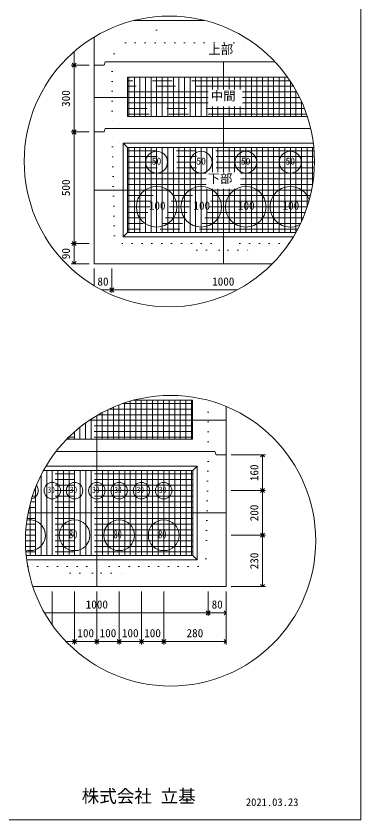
# Model space of a CAD drawing. Units: millimetres, scale not verified. Extents: x -4890 to 18490, y -2276 to 2276.
# Drawn here: x -2945 to -1830, y -1999 to 594 of the extents above; entities that cross this region are included whole.
import ezdxf
from ezdxf.enums import TextEntityAlignment as Align

# ---------------------------------------------------------------- set-up
doc = ezdxf.new("R2010")
doc.units = ezdxf.units.MM
doc.header["$LTSCALE"] = 10
for name, pattern in [('DASHED1', [1.8, 1.2, -0.6]), ('USER2', [50.8, 31.75, -6.35, 6.35, -6.35]), ('USER5', [3.185, 0.01, -3.175])]:
    doc.linetypes.add(name, pattern=pattern)
for name, color, linetype, lineweight in [('0-2_waku', 7, 'Continuous', 18), ('0-3_gaikei', 7, 'Continuous', 18), ('0-4_kakure', 7, 'DASHED1', 5), ('0-5_sunpou', 7, 'Continuous', 5), ('0-8_hole', 7, 'Continuous', 18), ('0-9_uchigawa', 6, 'Continuous', 18), ('0-E_文字１', 7, 'Continuous', 18), ('0-F_コア部分\u3000寸法補助線3', 150, 'USER2', 18), ('1-0_コア部分\u3000寸法補助線2', 150, 'USER2', 18), ('1-1_コア部分\u3000中心補助線', 1, 'Continuous', 18), ('1-2_コア部分\u3000寸法補助線', 7, 'USER2', 5), ('1-3_uchigawa2', 6, 'USER2', 18)]:
    doc.layers.add(name, color=color, linetype=linetype, lineweight=lineweight)
doc.styles.add('ＭＳ ゴシック', font='')
doc.styles.get('ＭＳ ゴシック').set_extended_font_data('MS Gothic')

# ---------------------------------------------------------------- blocks, each defined once
blk = doc.blocks.new('_Open90')
at = {"layer": '0-5_sunpou'}
blk.add_line((0, 0), (-1, 0), dxfattribs=at)
blk.add_lwpolyline([(-0.5, 0.5), (0, 0), (-0.5, -0.5)], dxfattribs=at)

msp = doc.modelspace()

# ---------------------------------------------------------------- linework, layer by layer
at = {"layer": '0-2_waku'}
for p in [(-1830.28, 2276.07), (-4890.28, -1998.93), (-4890.28, -1998.93), (-4890.28, -1998.93), (-4890.28, -1998.93)]:
    msp.add_line(p, (-1830.28, -1998.93), dxfattribs=at)
at = {"layer": '0-3_gaikei'}
for p, q in [((-2563.03, 580.43), (-2508.98, 580.43)), ((-2563.03, 580.43), (-2508.98, 580.43)), ((-2563.03, 580.43), (-2508.98, 580.43)), ((-2335.93, 580.43), (-2563.03, 580.43)), ((-2562.98, 580.43), (-2335.93, 580.43)), ((-2562.98, 580.43), (-2335.93, 580.43)), ((-2692.58, 436.43), (-2692.58, 526.44)), ((-2656.58, 447.23), (-2660.18, 436.43)), ((-2274.37, 447.23), (-2655.97, 447.23)), ((-2108.39, 447.23), (-2274.98, 447.23)), ((-2692.58, 436.43), (-2692.58, -204.37)), ((-2660.18, 436.43), (-2692.58, 436.43)), ((-2660.18, 436.43), (-2692.58, 436.43)), ((-2660.18, 220.43), (-2692.58, 220.43)), ((-2660.18, 220.43), (-2692.58, 220.43)), ((-2656.58, 231.23), (-2660.18, 220.43)), ((-2274.37, 231.23), (-2655.97, 231.23)), ((-1992.68, 231.23), (-2274.98, 231.23)), ((-2692.58, -204.37), (-2116.28, -204.37)), ((-2692.58, -204.37), (-2116.28, -204.37)), ((-2692.58, -204.37), (-2116.28, -204.37)), ((-2265.88, -1022.96), (-2265.88, -665.01)), ((-2301.88, -810.56), (-2298.28, -821.36)), ((-2265.88, -821.36), (-2298.28, -821.36))]:
    msp.add_line(p, q, dxfattribs=at)
for points in [[(-2890.19, -1246.16), (-2265.88, -1246.16), (-2265.88, -821.36)], [(-2881.05, -1246.16), (-2265.88, -1246.16), (-2265.88, -821.36)], [(-2301.88, -810.56), (-2683.48, -810.56), (-2815.55, -810.56)]]:
    msp.add_lwpolyline(points, dxfattribs=at)
at = {"layer": '0-4_kakure', "linetype": 'USER5', "lineweight": 18}
for p, q in [((-2490.98, 580.43), (-2490.98, 592.54)), ((-2490.98, 580.43), (-2490.98, 508.43)), ((-2627.17, 472.43), (-2591.17, 508.43)), ((-2591.17, 508.43), (-2178.89, 508.43)), ((-2627.17, 472.43), (-2634.37, 447.23)), ((-2634.37, 447.23), (-2634.37, 231.23)), ((-2626.94, -114.37), (-2634.37, 231.23)), ((-2626.94, -114.37), (-2601.19, -139.57)), ((-2601.19, -139.57), (-2274.37, -139.57)), ((-2360.77, -161.17), (-2382.37, -139.57)), ((-2062.73, -139.57), (-2274.37, -139.57)), ((-2187.97, -161.17), (-2166.37, -139.57)), ((-2360.77, -161.17), (-2288.77, -161.17)), ((-2288.77, -161.17), (-2285.89, -204.37)), ((-2259.97, -161.17), (-2262.85, -204.37)), ((-2259.97, -161.17), (-2187.97, -161.17)), ((-2323.48, -810.56), (-2323.48, -645.43)), ((-2323.48, -810.56), (-2330.91, -1156.16)), ((-2330.91, -1156.16), (-2356.66, -1181.36)), ((-2906.72, -1181.36), (-2683.48, -1181.36)), ((-2769.88, -1202.96), (-2791.48, -1181.36)), ((-2356.66, -1181.36), (-2683.48, -1181.36)), ((-2597.08, -1202.96), (-2575.48, -1181.36)), ((-2769.88, -1202.96), (-2697.88, -1202.96)), ((-2697.88, -1202.96), (-2695, -1246.16)), ((-2669.08, -1202.96), (-2671.96, -1246.16)), ((-2669.08, -1202.96), (-2597.08, -1202.96))]:
    msp.add_line(p, q, dxfattribs=at)
at = {"layer": '0-5_sunpou', "color": 150, "lineweight": 18}
for p, q in [((-2756.89, 479.54), (-2756.89, 449.39)), ((-2708.42, 436.43), (-2766.25, 436.43)), ((-2724.26, 436.43), (-2766.25, 436.43)), ((-2756.89, 423.47), (-2756.89, 233.39)), ((-2708.42, 220.43), (-2766.25, 220.43)), ((-2708.42, 220.43), (-2766.25, 220.43)), ((-2756.89, 207.47), (-2756.89, -126.61)), ((-2708.42, -139.57), (-2766.25, -139.57)), ((-2724.26, -139.57), (-2766.25, -139.57)), ((-2756.89, -152.53), (-2756.89, -191.41)), ((-2708.42, -204.37), (-2766.25, -204.37)), ((-2692.58, -220.21), (-2692.58, -275.42)), ((-2634.98, -220.21), (-2634.98, -298.27)), ((-2634.98, -220.21), (-2634.98, -298.27)), ((-2668.8, -288.91), (-2647.94, -288.91)), ((-2622.02, -288.91), (-2230.16, -288.91)), ((-2250.04, -821.36), (-2138.73, -821.36)), ((-2148.09, -834.32), (-2148.09, -923.6)), ((-2250.04, -936.56), (-2138.73, -936.56)), ((-2250.04, -936.56), (-2138.73, -936.56)), ((-2148.09, -949.52), (-2148.09, -1067.6)), ((-2250.04, -1080.56), (-2138.73, -1080.56)), ((-2250.04, -1080.56), (-2138.73, -1080.56)), ((-2148.09, -1093.52), (-2148.09, -1233.2)), ((-2827.48, -1262), (-2827.48, -1369.8)), ((-2755.48, -1262), (-2755.48, -1432.46)), ((-2755.48, -1262), (-2755.48, -1432.46)), ((-2683.48, -1262), (-2683.48, -1432.46)), ((-2683.48, -1262), (-2683.48, -1432.46)), ((-2611.48, -1262), (-2611.48, -1432.46)), ((-2611.48, -1262), (-2611.48, -1432.46)), ((-2539.48, -1262), (-2539.48, -1432.46)), ((-2539.48, -1262), (-2539.48, -1432.46)), ((-2467.48, -1262), (-2467.48, -1432.46)), ((-2467.48, -1262), (-2467.48, -1432.46)), ((-2323.48, -1262), (-2323.48, -1340.06)), ((-2323.48, -1262), (-2323.48, -1340.06)), ((-2265.88, -1262), (-2265.88, -1340.06)), ((-2265.88, -1262), (-2265.88, -1432.46)), ((-2250.04, -1246.16), (-2138.73, -1246.16)), ((-2852.45, -1330.7), (-2336.44, -1330.7)), ((-2310.52, -1330.7), (-2278.84, -1330.7)), ((-2783.34, -1423.1), (-2768.44, -1423.1)), ((-2742.52, -1423.1), (-2696.44, -1423.1)), ((-2670.52, -1423.1), (-2624.44, -1423.1)), ((-2598.52, -1423.1), (-2552.44, -1423.1)), ((-2526.52, -1423.1), (-2480.44, -1423.1)), ((-2454.52, -1423.1), (-2278.84, -1423.1))]:
    msp.add_line(p, q, dxfattribs=at)
for centre in [(-2449.48, 125.51), (-2445.27, -1098.21)]:
    msp.add_circle(centre, 468.88, dxfattribs=at)
at = {"layer": '0-8_hole'}
for centre, radius in [((-2490.37, 123.23), 35.28), ((-2346.37, 123.23), 35.28), ((-2202.37, 123.23), 35.28), ((-2058.37, 123.23), 35.28), ((-2490.37, -20.77), 65.52), ((-2346.37, -20.77), 65.52), ((-2202.37, -20.77), 65.52), ((-2827.48, -936.56), 26.64), ((-2755.48, -936.56), 26.64), ((-2683.48, -936.56), 26.64), ((-2611.48, -936.56), 26.64), ((-2539.48, -936.56), 26.64), ((-2467.48, -936.56), 26.64), ((-2755.48, -1080.56), 49.68), ((-2611.48, -1080.56), 49.68), ((-2467.48, -1080.56), 49.68)]:
    msp.add_circle(centre, radius, dxfattribs=at)
for centre, radius, start, end in [((-2058.37, -20.77), 65.52, 20.66629, 298.32089), ((-2899.48, -936.56), 26.64, 281.59033, 39.2294), ((-2899.48, -1080.56), 49.68, 253.99064, 101.55918)]:
    msp.add_arc(centre, radius, start, end, dxfattribs=at)
at = {"layer": '0-9_uchigawa'}
for p, q in [((-2598.37, 184.43), (-2583.97, 170.03)), ((-2598.37, -117.97), (-2598.37, 184.43)), ((-2583.97, 170.03), (-2274.37, 170.03)), ((-2583.97, -103.57), (-2583.97, 170.03)), ((-2274.37, 170.03), (-1982.72, 170.03)), ((-2598.37, -117.97), (-2583.97, -103.57)), ((-2583.97, -103.57), (-2040.37, -103.57)), ((-2598.37, -117.97), (-2048.78, -117.97)), ((-2373.88, -1145.36), (-2373.88, -871.76)), ((-2359.48, -1159.76), (-2359.48, -857.36)), ((-2911.77, -1145.36), (-2373.88, -1145.36)), ((-2910.09, -1159.76), (-2359.48, -1159.76)), ((-2359.48, -1159.76), (-2373.88, -1145.36))]:
    msp.add_line(p, q, dxfattribs=at)
for points in [[(-2598.37, 184.43), (-2274.37, 184.43), (-1984.32, 184.43)], [(-2855.84, -871.76), (-2683.48, -871.76), (-2373.88, -871.76), (-2359.48, -857.36)], [(-2847.56, -857.36), (-2683.48, -857.36), (-2359.48, -857.36)]]:
    msp.add_lwpolyline(points, dxfattribs=at)
at = {"layer": '0-F_コア部分\u3000寸法補助線3'}
for p, q in [((-2580.37, 270.83), (-2580.37, 396.83)), ((-2544.37, 270.83), (-2544.37, 396.83)), ((-2508.37, 270.83), (-2508.37, 396.83)), ((-2472.37, 270.83), (-2472.37, 396.83)), ((-2436.37, 270.83), (-2436.37, 396.83)), ((-2400.37, 270.83), (-2400.37, 396.83)), ((-2364.37, 270.83), (-2364.37, 396.83)), ((-2328.37, 270.83), (-2328.37, 396.83)), ((-2292.37, 357.05), (-2292.37, 396.83)), ((-2256.37, 357.05), (-2256.37, 396.83)), ((-2220.37, 357.05), (-2220.37, 396.83)), ((-2184.37, 270.83), (-2184.37, 396.83)), ((-2148.37, 270.83), (-2148.37, 396.83)), ((-2112.37, 270.83), (-2112.37, 396.83)), ((-2076.37, 270.83), (-2076.37, 396.83)), ((-2323.37, 350.03), (-2583.97, 350.03)), ((-2037.85, 350.03), (-2213.21, 350.03)), ((-2040.37, 270.83), (-2040.37, 354.58)), ((-2323.37, 314.03), (-2583.97, 314.03)), ((-2020.17, 314.03), (-2213.21, 314.03)), ((-2292.37, 270.83), (-2292.37, 303.15)), ((-2256.37, 270.83), (-2256.37, 303.15)), ((-2220.37, 270.83), (-2220.37, 303.15)), ((-2004.37, 270.83), (-2004.37, 272.89)), ((-1981.82, 159.23), (-2583.97, 159.23)), ((-2580.37, -103.57), (-2580.37, 170.03)), ((-2544.37, -103.57), (-2544.37, 170.03)), ((-2508.37, -103.57), (-2508.37, 170.03)), ((-2472.37, -103.57), (-2472.37, 170.03)), ((-2436.37, -103.57), (-2436.37, 170.03)), ((-2400.37, -103.57), (-2400.37, 170.03)), ((-2364.37, -103.57), (-2364.37, 170.03)), ((-2328.37, 91.25), (-2328.37, 170.03)), ((-2292.37, 91.25), (-2292.37, 170.03)), ((-2256.37, 91.25), (-2256.37, 170.03)), ((-2220.37, 91.25), (-2220.37, 170.03)), ((-2184.37, -103.57), (-2184.37, 170.03)), ((-2148.37, -103.57), (-2148.37, 170.03)), ((-2112.37, -103.57), (-2112.37, 170.03)), ((-2076.37, -103.57), (-2076.37, 170.03)), ((-2040.37, -103.57), (-2040.37, 170.03)), ((-2004.37, -21.88), (-2004.37, 170.03)), ((-1980.61, 123.23), (-2583.97, 123.23)), ((-2329.99, 87.23), (-2583.97, 87.23)), ((-1982.17, 87.23), (-2219.83, 87.23)), ((-2329.99, 51.23), (-2583.97, 51.23)), ((-2328.37, -103.57), (-2328.37, 37.35)), ((-2292.37, -103.57), (-2292.37, 37.35)), ((-2256.37, -103.57), (-2256.37, 37.35)), ((-2220.37, -103.57), (-2220.37, 37.35)), ((-1986.52, 51.23), (-2219.83, 51.23)), ((-1993.76, 15.23), (-2583.97, 15.23)), ((-2004.01, -20.77), (-2583.97, -20.77)), ((-2017.49, -56.77), (-2583.97, -56.77)), ((-2034.51, -92.77), (-2583.97, -92.77)), ((-2558.09, -770.96), (-2558.09, -644.96)), ((-2522.09, -770.96), (-2522.09, -644.96)), ((-2486.09, -770.96), (-2486.09, -644.96)), ((-2450.09, -770.96), (-2450.09, -644.96)), ((-2414.09, -770.96), (-2414.09, -644.96)), ((-2378.09, -770.96), (-2378.09, -644.96)), ((-2630.09, -770.96), (-2630.09, -667.3)), ((-2594.09, -770.96), (-2594.09, -653.58)), ((-2374.49, -691.76), (-2679.04, -691.76)), ((-2666.09, -770.96), (-2666.09, -684.59)), ((-2702.09, -770.96), (-2702.09, -705.92)), ((-2738.09, -770.96), (-2738.09, -732.01)), ((-2374.49, -727.76), (-2732.7, -727.76)), ((-2774.09, -770.96), (-2774.09, -763.96)), ((-2845.48, -1145.36), (-2845.48, -871.76)), ((-2809.48, -1145.36), (-2809.48, -871.76)), ((-2773.48, -1145.36), (-2773.48, -871.76)), ((-2737.48, -1145.36), (-2737.48, -871.76)), ((-2701.48, -1145.36), (-2701.48, -871.76)), ((-2665.48, -1145.36), (-2665.48, -871.76)), ((-2629.48, -1145.36), (-2629.48, -871.76)), ((-2593.48, -1145.36), (-2593.48, -871.76)), ((-2557.48, -1145.36), (-2557.48, -871.76)), ((-2521.48, -1145.36), (-2521.48, -871.76)), ((-2485.48, -1145.36), (-2485.48, -871.76)), ((-2449.48, -1145.36), (-2449.48, -871.76)), ((-2413.48, -1145.36), (-2413.48, -871.76)), ((-2377.48, -1145.36), (-2377.48, -871.76)), ((-2373.88, -882.56), (-2861.62, -882.56)), ((-2881.48, -1145.36), (-2881.48, -926.26)), ((-2373.88, -918.56), (-2878.37, -918.56)), ((-2373.88, -954.56), (-2891.6, -954.56)), ((-2373.88, -990.56), (-2901.62, -990.56)), ((-2373.88, -1026.56), (-2908.64, -1026.56)), ((-2373.88, -1062.56), (-2912.79, -1062.56)), ((-2373.88, -1098.56), (-2914.15, -1098.56)), ((-2373.88, -1134.56), (-2912.74, -1134.56))]:
    msp.add_line(p, q, dxfattribs=at)
at = {"layer": '1-0_コア部分\u3000寸法補助線2'}
for p, q in [((-2562.37, 270.83), (-2562.37, 396.83)), ((-2526.37, 270.83), (-2526.37, 396.83)), ((-2490.37, 270.83), (-2490.37, 396.83)), ((-2454.37, 270.83), (-2454.37, 396.83)), ((-2382.37, 270.83), (-2382.37, 396.83)), ((-2310.37, 357.05), (-2310.37, 396.83)), ((-2238.37, 357.05), (-2238.37, 396.83)), ((-2166.37, 270.83), (-2166.37, 396.83)), ((-2094.37, 270.83), (-2094.37, 396.83)), ((-2048.2, 368.03), (-2583.97, 368.03)), ((-2022.37, 270.83), (-2022.37, 318.96)), ((-2012.71, 296.03), (-2583.97, 296.03)), ((-2310.37, 270.83), (-2310.37, 303.15)), ((-2238.37, 270.83), (-2238.37, 303.15)), ((-2526.37, -103.57), (-2526.37, 170.03)), ((-2490.37, -103.57), (-2490.37, 170.03)), ((-2454.37, -103.57), (-2454.37, 170.03)), ((-2382.37, -103.57), (-2382.37, 170.03)), ((-2310.37, 91.25), (-2310.37, 170.03)), ((-2238.37, 91.25), (-2238.37, 170.03)), ((-2166.37, -103.57), (-2166.37, 170.03)), ((-2094.37, -103.57), (-2094.37, 170.03)), ((-2022.37, -67.94), (-2022.37, 170.03)), ((-1980.87, 141.23), (-2583.97, 141.23)), ((-2329.99, 69.23), (-2583.97, 69.23)), ((-1983.99, 69.23), (-2219.83, 69.23)), ((-2310.37, -103.57), (-2310.37, 37.35)), ((-2238.37, -103.57), (-2238.37, 37.35)), ((-1998.49, -2.77), (-2583.97, -2.77)), ((-2025.53, -74.77), (-2583.97, -74.77)), ((-2576.09, -770.96), (-2576.09, -647.95)), ((-2504.09, -770.96), (-2504.09, -644.96)), ((-2432.09, -770.96), (-2432.09, -644.96)), ((-2374.49, -673.76), (-2644.49, -673.76)), ((-2648.09, -770.96), (-2648.09, -675.47)), ((-2720.09, -770.96), (-2720.09, -718.32)), ((-2374.49, -745.76), (-2754.51, -745.76)), ((-2791.48, -1145.36), (-2791.48, -871.76)), ((-2719.48, -1145.36), (-2719.48, -871.76)), ((-2647.48, -1145.36), (-2647.48, -871.76)), ((-2575.48, -1145.36), (-2575.48, -871.76)), ((-2503.48, -1145.36), (-2503.48, -871.76)), ((-2431.48, -1145.36), (-2431.48, -871.76)), ((-2373.88, -900.56), (-2870.46, -900.56)), ((-2863.48, -1145.36), (-2863.48, -886.2)), ((-2899.48, -1145.36), (-2899.48, -981.85)), ((-2373.88, -972.56), (-2897, -972.56)), ((-2373.88, -1044.56), (-2911.07, -1044.56)), ((-2373.88, -1116.56), (-2913.79, -1116.56))]:
    msp.add_line(p, q, dxfattribs=at)
at = {"layer": '1-1_コア部分\u3000中心補助線'}
for p, q in [((-2274.37, 357.05), (-2274.37, 447.23)), ((-2323.37, 332.03), (-2692.58, 332.03)), ((-2028.53, 332.03), (-2213.21, 332.03)), ((-2274.37, 231.23), (-2274.37, 303.15)), ((-2274.37, 91.25), (-2274.37, 231.23)), ((-2691.97, 33.23), (-1989.77, 33.23)), ((-2274.37, -204.37), (-2274.37, 37.35)), ((-2684.09, -810.56), (-2684.09, -694.71)), ((-2267.11, -709.76), (-2707.86, -709.76)), ((-2683.48, -1246.16), (-2683.48, -810.56)), ((-2905.5, -1008.56), (-2265.88, -1008.56))]:
    msp.add_line(p, q, dxfattribs=at)
at = {"layer": '1-2_コア部分\u3000寸法補助線'}
for p, q in [((-2562.37, 270.83), (-2562.37, 396.83)), ((-2490.37, 270.83), (-2490.37, 396.83)), ((-2418.37, 270.83), (-2418.37, 396.83)), ((-2346.37, 270.83), (-2346.37, 396.83)), ((-2202.37, 270.83), (-2202.37, 396.83)), ((-2130.37, 270.83), (-2130.37, 396.83)), ((-2059.64, 386.03), (-2583.97, 386.03)), ((-2058.37, 270.83), (-2058.37, 384.12)), ((-2006.1, 278.03), (-2583.97, 278.03)), ((-2562.37, -103.57), (-2562.37, 170.03)), ((-2490.37, -103.57), (-2490.37, 170.03)), ((-2418.37, -103.57), (-2418.37, 170.03)), ((-2346.37, -103.57), (-2346.37, 170.03)), ((-2202.37, -103.57), (-2202.37, 170.03)), ((-2130.37, -103.57), (-2130.37, 170.03)), ((-2058.37, -103.57), (-2058.37, 170.03)), ((-1986.37, 52.19), (-1986.37, 170.03)), ((-1981.04, 105.23), (-2583.97, 105.23)), ((-2010.32, -38.77), (-2583.97, -38.77)), ((-2540.09, -770.96), (-2540.09, -644.96)), ((-2468.09, -770.96), (-2468.09, -644.96)), ((-2396.09, -770.96), (-2396.09, -644.96)), ((-2612.09, -770.96), (-2612.09, -660.01)), ((-2374.49, -655.76), (-2600.47, -655.76)), ((-2756.09, -770.96), (-2756.09, -747.16)), ((-2374.49, -763.76), (-2773.89, -763.76)), ((-2827.48, -1145.36), (-2827.48, -871.76)), ((-2755.48, -1145.36), (-2755.48, -871.76)), ((-2611.48, -1145.36), (-2611.48, -871.76)), ((-2539.48, -1145.36), (-2539.48, -871.76)), ((-2467.48, -1145.36), (-2467.48, -871.76)), ((-2395.48, -1145.36), (-2395.48, -871.76)), ((-2373.88, -936.56), (-2885.4, -936.56)), ((-2899.48, -1145.36), (-2899.48, -981.85)), ((-2373.88, -1080.56), (-2913.82, -1080.56))]:
    msp.add_line(p, q, dxfattribs=at)
at = {"layer": '1-3_uchigawa2'}
for p, q in [((-2583.97, 396.83), (-2274.37, 396.83)), ((-2583.97, 396.83), (-2583.97, 270.83)), ((-2067.08, 396.83), (-2274.37, 396.83)), ((-2583.97, 270.83), (-2274.37, 270.83)), ((-2003.69, 270.83), (-2274.37, 270.83)), ((-2374.49, -644.96), (-2565.32, -644.96)), ((-2374.49, -644.96), (-2374.49, -770.96)), ((-2781.06, -770.96), (-2684.09, -770.96)), ((-2374.49, -770.96), (-2684.09, -770.96))]:
    msp.add_line(p, q, dxfattribs=at)

# ---------------------------------------------------------------- block references
at = {"layer": '0-5_sunpou', "xscale": 12.96, "yscale": 12.96}
for p, rotation in [((-2756.89, 436.43), 270), ((-2756.89, 436.43), 90), ((-2756.89, 220.43), 270), ((-2756.89, 220.43), 90), ((-2756.89, -139.57), 270), ((-2756.89, -139.57), 90), ((-2756.89, -204.37), 270), ((-2634.98, -288.91), 180), ((-2148.09, -821.36), 90), ((-2148.09, -936.56), 270), ((-2148.09, -936.56), 90), ((-2148.09, -1080.56), 270), ((-2148.09, -1080.56), 90), ((-2148.09, -1246.16), 270), ((-2323.48, -1330.7), 180), ((-2755.48, -1423.1), 180), ((-2683.48, -1423.1), 180), ((-2611.48, -1423.1), 180), ((-2539.48, -1423.1), 180), ((-2467.48, -1423.1), 180)]:
    msp.add_blockref('_Open90', p, dxfattribs=dict(at, rotation=rotation))
for p in [(-2634.98, -288.91), (-2323.48, -1330.7), (-2265.88, -1330.7), (-2755.48, -1423.1), (-2683.48, -1423.1), (-2611.48, -1423.1), (-2539.48, -1423.1), (-2467.48, -1423.1), (-2265.88, -1423.1)]:
    msp.add_blockref('_Open90', p, dxfattribs=at)

# ---------------------------------------------------------------- texts
at = {"layer": '0-5_sunpou', "style": 'ＭＳ ゴシック'}
for s, p in [('300', (-2762.65, 301.43)), ('500', (-2762.65, 13.43)), ('90', (-2762.65, -189.97)), ('160', (-2153.85, -905.96)), ('200', (-2153.85, -1035.56)), ('230', (-2153.85, -1190.36))]:
    msp.add_text(s, height=26.39, rotation=90, dxfattribs=at).set_placement(p, align=Align.BOTTOM_LEFT)
for s, p in [('80', (-2681.78, -283.15)), ('1000', (-2310.98, -283.15)), ('1000', (-2719.48, -1324.94)), ('80', (-2312.68, -1324.94)), ('100', (-2746.48, -1417.34)), ('100', (-2674.48, -1417.34)), ('100', (-2602.48, -1417.34)), ('100', (-2530.48, -1417.34)), ('280', (-2393.68, -1417.34))]:
    msp.add_text(s, height=26.39, dxfattribs=at).set_placement(p, align=Align.BOTTOM_LEFT)
at = {"layer": '0-E_文字１', "style": 'ＭＳ ゴシック'}
for s, height, p in [('上部', 29.33, (-2323.17, 462.79)), ('中間', 29.33, (-2315.45, 313.32)), ('50', 22.43, (-2505.92, 108.58)), ('50', 22.43, (-2361.92, 108.58)), ('50', 22.43, (-2217.92, 108.58)), ('50', 22.43, (-2073.92, 108.58)), ('下部', 29.33, (-2325.68, 47.07)), ('100', 26.39, (-2515.53, -38.18)), ('100', 26.39, (-2371.53, -38.18)), ('100', 26.39, (-2227.53, -38.18)), ('100', 26.39, (-2083.53, -38.18)), ('株式会社 立基', 41.57, (-2732.51, -1955.45)), ('2021.03.23', 24.94, (-2202, -1961.66))]:
    msp.add_text(s, height=height, dxfattribs=at).set_placement(p, align=Align.BOTTOM_LEFT)
at = {"layer": '0-E_文字１', "style": 'ＭＳ ゴシック', "width": 0.7}
for s, height, p in [('30', 20.19, (-2842.6, -949.91)), ('30', 20.19, (-2770.6, -949.91)), ('30', 20.19, (-2698.6, -949.91)), ('30', 20.19, (-2626.6, -949.91)), ('30', 20.19, (-2554.6, -949.91)), ('30', 20.19, (-2482.6, -949.91)), ('80', 26.39, (-2773.53, -1098.33)), ('80', 26.39, (-2629.53, -1098.33)), ('80', 26.39, (-2485.53, -1098.33))]:
    msp.add_text(s, height=height, dxfattribs=at).set_placement(p, align=Align.BOTTOM_LEFT)

doc.saveas('drawing.dxf')
